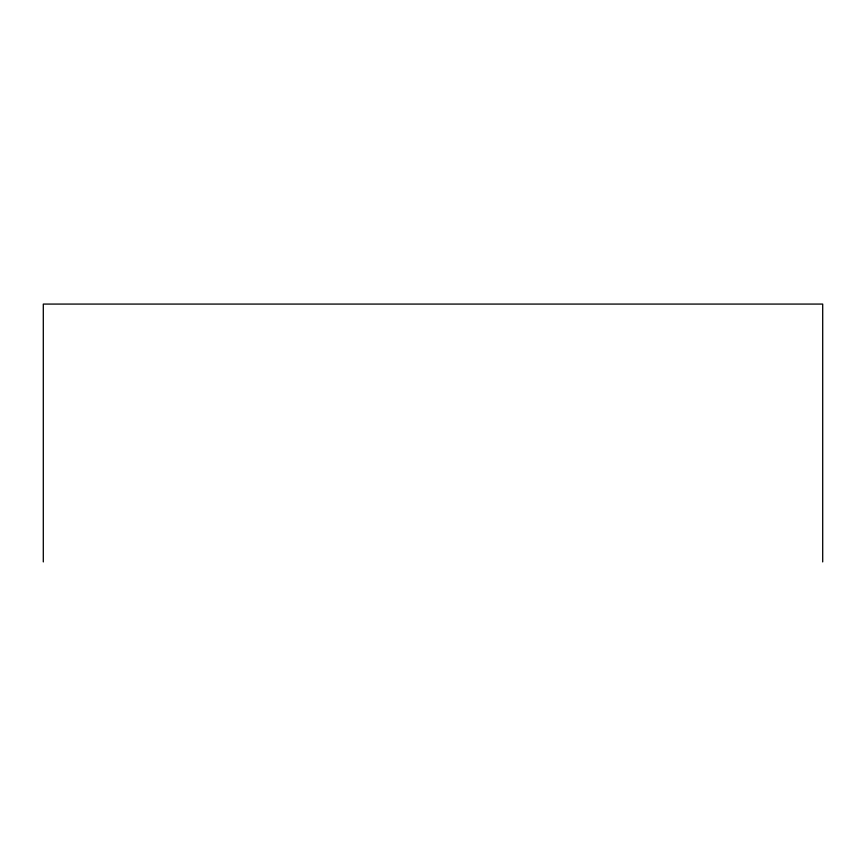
<?xml version="1.0" encoding="UTF-8"?>
<svg xmlns="http://www.w3.org/2000/svg" width="866" height="866" viewBox="0 0 866 866"><rect width="100%" height="100%" fill="white"/><g stroke="black" fill="none" stroke-linecap="round" stroke-linejoin="round"><path stroke-width="1.3" d="M822.7 561.926L822.7 304.074L43.3 304.074L43.3 561.926"/></g></svg>
